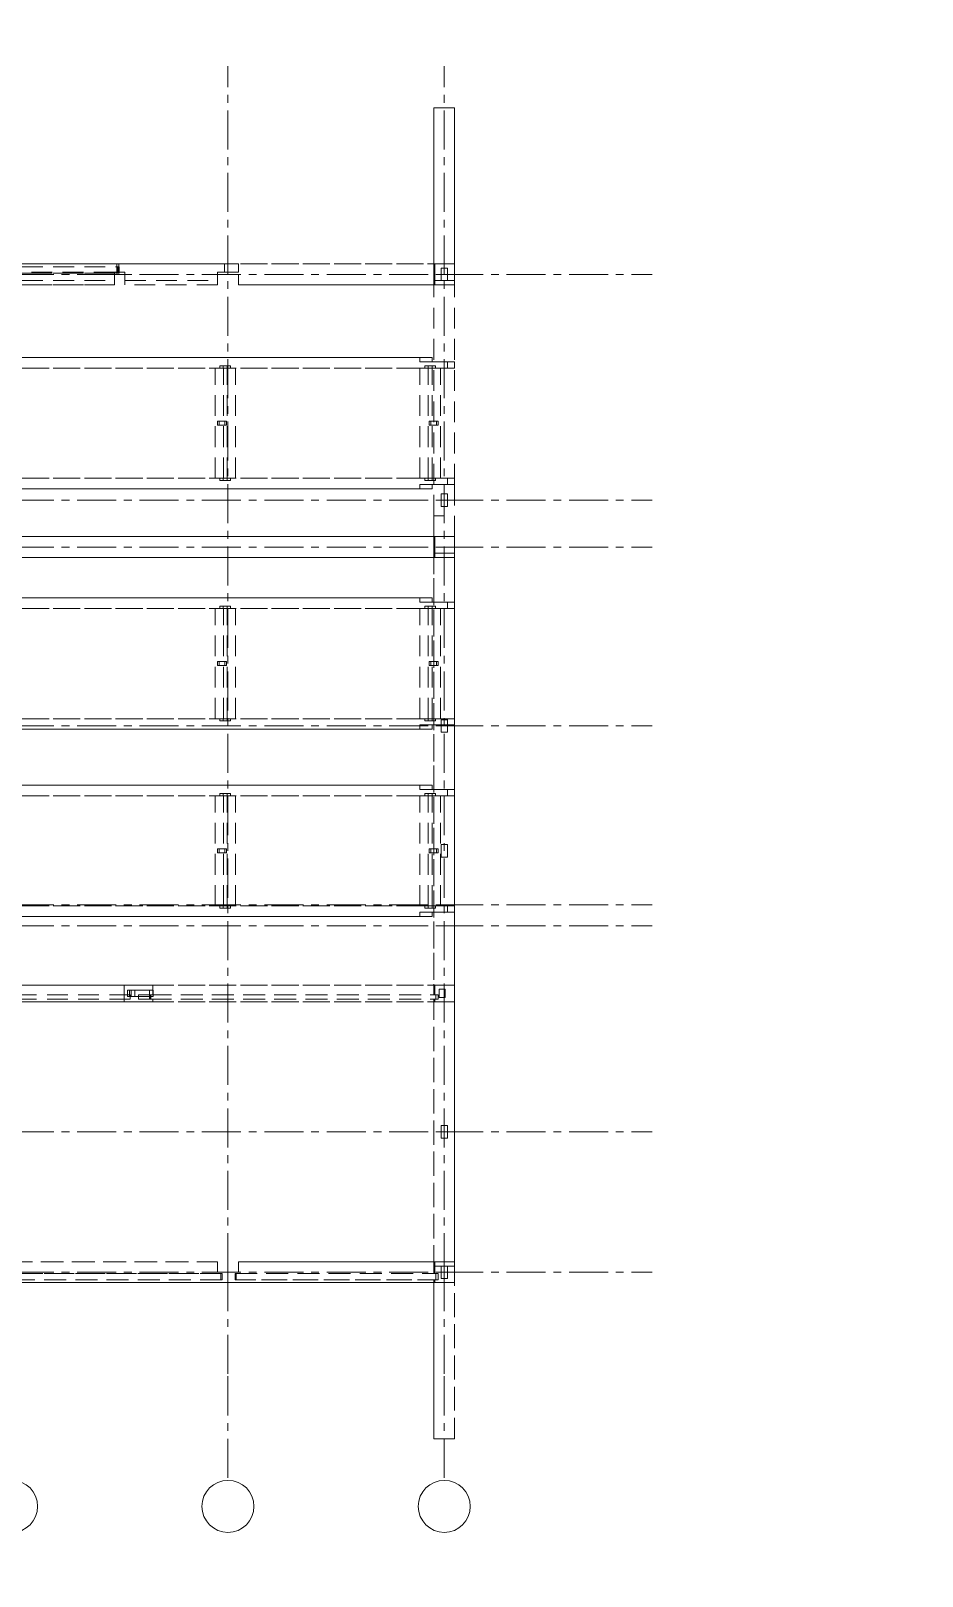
# Model space of a CAD drawing. Header units: millimetres. Extents: x 0 to 10920, y 0 to 297.
# Drawn here: x 5647 to 5818.4, y 0 to 297 of the extents above; entities that cross this region are included whole.
import ezdxf

# ---------------------------------------------------------------- set-up
doc = ezdxf.new("R2010")
doc.units = ezdxf.units.MM
for name, pattern in [('K5LT_AXLED', [12, 7.5, -1.5, 1.5, -1.5]), ('K5LT_DASHED', [6, 4, -2]), ('K5LT_THIN', [0])]:
    doc.linetypes.add(name, pattern=pattern)
doc.layers.add('Системный слой', color=7, linetype='Continuous')
doc.styles.add('KTEXTSTYLE', font='GOST_AU.SHX', dxfattribs={"width": 0.96, "height": 5})

# ---------------------------------------------------------------- blocks, each defined once
blk = doc.blocks.new('U316')
at = {"layer": 'Системный слой', "color": 30, "linetype": 'K5LT_AXLED', "lineweight": 18}
for p, q in [((5515.91, 58.4), (5495.91, 58.4)), ((5535.91, 58.4), (5515.91, 58.4)), ((5535.91, 58.4), (5726.51, 58.4)), ((5726.51, 58.4), (5766.51, 58.4))]:
    blk.add_line(p, q, dxfattribs=at)
at = {"layer": 'Системный слой', "color": 7, "linetype": 'K5LT_THIN', "lineweight": 18}
blk.add_arc((5490.91, 58.4), 5, 0, 360, dxfattribs=at)
blk = doc.blocks.new('U317')
at = {"layer": 'Системный слой', "color": 30, "linetype": 'K5LT_AXLED', "lineweight": 18}
for p, q in [((5515.91, 85.4), (5495.91, 85.4)), ((5535.91, 85.4), (5515.91, 85.4)), ((5535.91, 85.4), (5726.51, 85.4)), ((5726.51, 85.4), (5766.51, 85.4))]:
    blk.add_line(p, q, dxfattribs=at)
at = {"layer": 'Системный слой', "color": 7, "linetype": 'K5LT_THIN', "lineweight": 18}
blk.add_arc((5490.91, 85.4), 5, 0, 360, dxfattribs=at)
blk = doc.blocks.new('U318')
at = {"layer": 'Системный слой', "color": 30, "linetype": 'K5LT_AXLED', "lineweight": 18}
for p, q in [((5515.91, 125), (5495.91, 125)), ((5535.91, 125), (5515.91, 125)), ((5535.91, 125), (5726.51, 125)), ((5726.51, 125), (5766.51, 125))]:
    blk.add_line(p, q, dxfattribs=at)
at = {"layer": 'Системный слой', "color": 7, "linetype": 'K5LT_THIN', "lineweight": 18}
blk.add_arc((5490.91, 125), 5, 0, 360, dxfattribs=at)
blk = doc.blocks.new('U319')
at = {"layer": 'Системный слой', "color": 30, "linetype": 'K5LT_AXLED', "lineweight": 18}
for p, q in [((5515.91, 129), (5495.73, 134.65)), ((5535.91, 129), (5515.91, 129)), ((5535.91, 129), (5726.51, 129)), ((5726.51, 129), (5766.51, 129))]:
    blk.add_line(p, q, dxfattribs=at)
at = {"layer": 'Системный слой', "color": 7, "linetype": 'K5LT_THIN', "lineweight": 18}
blk.add_arc((5490.91, 136), 5, 0, 360, dxfattribs=at)
blk = doc.blocks.new('U320')
at = {"layer": 'Системный слой', "color": 30, "linetype": 'K5LT_AXLED', "lineweight": 18}
for p, q in [((5515.91, 163.4), (5495.91, 163.4)), ((5535.91, 163.4), (5515.91, 163.4)), ((5535.91, 163.4), (5726.51, 163.4)), ((5726.51, 163.4), (5766.51, 163.4))]:
    blk.add_line(p, q, dxfattribs=at)
at = {"layer": 'Системный слой', "color": 7, "linetype": 'K5LT_THIN', "lineweight": 18}
blk.add_arc((5490.91, 163.4), 5, 0, 360, dxfattribs=at)
blk = doc.blocks.new('U321')
at = {"layer": 'Системный слой', "color": 30, "linetype": 'K5LT_AXLED', "lineweight": 18}
for p, q in [((5515.91, 197.8), (5495.91, 197.8)), ((5535.91, 197.8), (5515.91, 197.8)), ((5535.91, 197.8), (5726.51, 197.8)), ((5726.51, 197.8), (5766.51, 197.8))]:
    blk.add_line(p, q, dxfattribs=at)
at = {"layer": 'Системный слой', "color": 7, "linetype": 'K5LT_THIN', "lineweight": 18}
blk.add_arc((5490.91, 197.8), 5, 0, 360, dxfattribs=at)
blk = doc.blocks.new('U322')
at = {"layer": 'Системный слой', "color": 30, "linetype": 'K5LT_AXLED', "lineweight": 18}
for p, q in [((5515.91, 206.8), (5495.9, 208.4)), ((5535.91, 206.8), (5515.91, 206.8)), ((5535.91, 206.8), (5726.51, 206.8)), ((5726.51, 206.8), (5766.51, 206.8))]:
    blk.add_line(p, q, dxfattribs=at)
at = {"layer": 'Системный слой', "color": 7, "linetype": 'K5LT_THIN', "lineweight": 18}
blk.add_arc((5490.91, 208.8), 5, 0, 360, dxfattribs=at)
blk = doc.blocks.new('U323')
at = {"layer": 'Системный слой', "color": 30, "linetype": 'K5LT_AXLED', "lineweight": 18}
for p, q in [((5515.91, 250.2), (5495.91, 250.2)), ((5535.91, 250.2), (5515.91, 250.2)), ((5535.91, 250.2), (5726.51, 250.2)), ((5726.51, 250.2), (5766.51, 250.2))]:
    blk.add_line(p, q, dxfattribs=at)
at = {"layer": 'Системный слой', "color": 7, "linetype": 'K5LT_THIN', "lineweight": 18}
blk.add_arc((5490.91, 250.2), 5, 0, 360, dxfattribs=at)
blk = doc.blocks.new('U327')
at = {"layer": 'Системный слой', "color": 30, "linetype": 'K5LT_AXLED', "lineweight": 18}
for p, q in [((5643.31, 250.2), (5643.31, 290.2)), ((5643.31, 58.4), (5643.31, 250.2)), ((5643.31, 58.4), (5643.31, 38.4)), ((5643.31, 38.4), (5643.31, 18.4))]:
    blk.add_line(p, q, dxfattribs=at)
at = {"layer": 'Системный слой', "color": 7, "linetype": 'K5LT_THIN', "lineweight": 18}
blk.add_arc((5643.31, 13.4), 5, 0, 360, dxfattribs=at)
blk = doc.blocks.new('U328')
at = {"layer": 'Системный слой', "color": 30, "linetype": 'K5LT_AXLED', "lineweight": 18}
for p, q in [((5684.91, 250.2), (5684.91, 290.2)), ((5684.91, 58.4), (5684.91, 250.2)), ((5684.91, 58.4), (5684.91, 38.4)), ((5684.91, 38.4), (5684.91, 18.4))]:
    blk.add_line(p, q, dxfattribs=at)
at = {"layer": 'Системный слой', "color": 7, "linetype": 'K5LT_THIN', "lineweight": 18}
blk.add_arc((5684.91, 13.4), 5, 0, 360, dxfattribs=at)
blk = doc.blocks.new('U329')
at = {"layer": 'Системный слой', "color": 30, "linetype": 'K5LT_AXLED', "lineweight": 18}
for p, q in [((5726.51, 250.2), (5726.51, 290.2)), ((5726.51, 58.4), (5726.51, 250.2)), ((5726.51, 58.4), (5726.51, 38.4)), ((5726.51, 38.4), (5726.51, 18.4))]:
    blk.add_line(p, q, dxfattribs=at)
at = {"layer": 'Системный слой', "color": 7, "linetype": 'K5LT_THIN', "lineweight": 18}
blk.add_arc((5726.51, 13.4), 5, 0, 360, dxfattribs=at)
blk = doc.blocks.new('U315')
at = {"layer": 'Системный слой'}
for name in ['U327', 'U328', 'U329', 'U323', 'U322', 'U321', 'U320', 'U319', 'U318', 'U317', 'U316']:
    blk.add_blockref(name, (0, 0), dxfattribs=at)
blk = doc.blocks.new('U331')
at = {"layer": 'Системный слой', "color": 7, "linetype": 'K5LT_DASHED', "lineweight": 18}
for p, q in [((5728.51, 282.2), (5724.51, 282.2)), ((5724.51, 282.2), (5724.51, 252.2)), ((5724.51, 203.8), (5724.51, 282.2)), ((5728.51, 282.2), (5728.51, 252.2)), ((5728.51, 209.8), (5728.51, 282.2)), ((5644.51, 252.2), (5663.91, 252.2)), ((5663.51, 252.2), (5644.91, 252.2)), ((5663.11, 250.6), (5645.31, 250.6)), ((5663.11, 250.44), (5645.31, 250.44)), ((5663.51, 250.6), (5663.11, 250.6)), ((5663.11, 249), (5663.11, 250.6)), ((5663.91, 250.6), (5663.11, 250.6)), ((5663.11, 250.6), (5663.11, 250.44)), ((5663.11, 249), (5663.11, 250.44)), ((5663.51, 252.2), (5663.51, 250.6)), ((5663.51, 252.2), (5686.91, 252.2)), ((5665.11, 250.6), (5663.51, 250.6)), ((5684.23, 252.2), (5663.91, 252.2)), ((5663.91, 252.2), (5663.91, 250.6)), ((5663.91, 250.6), (5665.11, 250.6)), ((5665.11, 250.6), (5665.11, 249)), ((5682.91, 249), (5682.91, 250.6)), ((5682.91, 250.6), (5684.23, 250.6)), ((5682.91, 250.6), (5686.91, 250.6)), ((5684.23, 252.2), (5686.91, 252.2)), ((5684.23, 252.2), (5684.23, 250.6)), ((5684.23, 250.6), (5686.91, 250.6)), ((5686.91, 250.6), (5686.91, 252.2)), ((5724.51, 252.2), (5728.51, 252.2)), ((5724.51, 249), (5724.51, 252.2)), ((5725.91, 249), (5725.91, 251.4)), ((5725.91, 251.4), (5727.11, 251.4)), ((5727.11, 249), (5727.11, 251.4)), ((5728.51, 249), (5728.51, 252.2)), ((5645.31, 249), (5663.11, 249)), ((5665.11, 249), (5682.91, 249)), ((5724.51, 203.8), (5724.51, 249)), ((5728.51, 249), (5724.51, 249)), ((5727.11, 249), (5725.91, 249)), ((5728.51, 209.8), (5728.51, 249)), ((5725.91, 208), (5726.51, 208)), ((5725.91, 208), (5725.91, 205.6)), ((5726.51, 203.8), (5726.51, 209.8)), ((5726.51, 209.8), (5728.51, 209.8)), ((5726.51, 209.8), (5726.51, 208)), ((5728.51, 209.8), (5726.51, 209.8)), ((5726.51, 209.8), (5726.51, 203.8)), ((5726.51, 208), (5726.51, 209.8)), ((5726.51, 208), (5726.51, 205.6)), ((5727.11, 208), (5726.51, 208)), ((5726.51, 205.6), (5726.51, 208)), ((5727.11, 205.6), (5727.11, 208)), ((5728.51, 199.8), (5728.51, 209.8)), ((5728.51, 209.8), (5728.51, 26.4)), ((5726.51, 205.6), (5725.91, 205.6)), ((5726.51, 205.6), (5726.51, 203.8)), ((5727.11, 205.6), (5726.51, 205.6)), ((5726.51, 203.8), (5726.51, 205.6)), ((5724.51, 203.8), (5726.51, 203.8)), ((5724.51, 199.8), (5724.51, 203.8)), ((5724.51, 203.8), (5726.51, 203.8)), ((5724.51, 203.8), (5724.51, 111.72)), ((5724.51, 196.6), (5724.51, 199.8)), ((5724.51, 199.8), (5728.51, 199.8)), ((5728.51, 196.6), (5728.51, 199.8)), ((5724.51, 196.6), (5728.51, 196.6)), ((5724.51, 196.6), (5724.51, 113.6)), ((5728.51, 113.6), (5728.51, 196.6)), ((5725.91, 164.6), (5727.11, 164.6)), ((5725.91, 164.6), (5725.91, 162.2)), ((5727.11, 162.2), (5727.11, 164.6)), ((5725.91, 162.2), (5727.11, 162.2)), ((5725.91, 140.6), (5727.11, 140.6)), ((5725.91, 140.6), (5725.91, 138.2)), ((5727.11, 138.2), (5727.11, 140.6)), ((5725.91, 138.2), (5727.11, 138.2)), ((5664.96, 113.6), (5644.91, 113.6)), ((5670.46, 113.6), (5644.91, 113.6)), ((5664.96, 110.4), (5664.96, 113.6)), ((5664.96, 113.6), (5670.46, 113.6)), ((5670.46, 113.6), (5670.46, 111.72)), ((5724.51, 111.72), (5724.51, 113.6)), ((5724.51, 113.6), (5728.51, 113.6)), ((5728.51, 110.4), (5728.51, 113.6)), ((5670.46, 110.4), (5616.16, 110.4)), ((5621.67, 110.4), (5664.96, 110.4)), ((5666.11, 111.72), (5644.11, 111.72)), ((5644.11, 110.92), (5666.11, 110.92)), ((5664.96, 110.4), (5670.46, 110.4)), ((5669.82, 112.6), (5665.61, 112.6)), ((5665.61, 112.6), (5665.95, 112.6)), ((5665.61, 112.6), (5665.61, 111.4)), ((5665.95, 111.4), (5665.61, 111.4)), ((5665.61, 111.4), (5669.82, 111.4)), ((5665.95, 112.6), (5667, 112.6)), ((5665.95, 112.6), (5665.95, 111.4)), ((5667, 111.4), (5665.95, 111.4)), ((5666.11, 110.92), (5666.11, 111.72)), ((5670.52, 112.6), (5667, 112.6)), ((5667, 112.6), (5667, 111.4)), ((5670.52, 111.4), (5667, 111.4)), ((5667.71, 110.92), (5667.71, 111.72)), ((5669.91, 111.72), (5667.71, 111.72)), ((5670.46, 111.72), (5667.71, 111.72)), ((5667.71, 110.92), (5670.46, 110.92)), ((5667.71, 110.92), (5669.91, 110.92)), ((5670.52, 112.6), (5669.82, 112.6)), ((5669.82, 112.6), (5669.82, 111.4)), ((5670.52, 111.4), (5669.82, 111.4)), ((5669.91, 110.92), (5669.91, 111.72)), ((5669.91, 111.72), (5670.46, 111.72)), ((5670.46, 110.92), (5669.91, 110.92)), ((5670.46, 110.92), (5670.46, 110.4)), ((5670.52, 112.6), (5670.52, 111.4)), ((5724.51, 111.72), (5724.91, 111.72)), ((5724.51, 110.4), (5724.51, 110.92)), ((5724.51, 110.92), (5724.91, 110.92)), ((5724.51, 110.92), (5724.51, 58.16)), ((5724.51, 110.4), (5728.51, 110.4)), ((5724.51, 59.6), (5724.51, 110.4)), ((5724.91, 111.72), (5724.91, 110.92)), ((5726.71, 112.8), (5725.51, 112.8)), ((5725.51, 112.8), (5725.51, 111.2)), ((5726.71, 111.2), (5725.51, 111.2)), ((5726.71, 111.2), (5726.71, 112.8)), ((5728.51, 59.6), (5728.51, 110.4)), ((5725.91, 86.6), (5727.11, 86.6)), ((5725.91, 86.6), (5725.91, 84.2)), ((5727.11, 84.2), (5727.11, 86.6)), ((5725.91, 84.2), (5727.11, 84.2)), ((5724.51, 58.16), (5724.51, 59.6)), ((5724.51, 59.6), (5728.51, 59.6)), ((5727.11, 59.6), (5725.91, 59.6)), ((5725.91, 59.6), (5725.91, 57.2)), ((5727.11, 59.6), (5727.11, 57.2)), ((5728.51, 59.6), (5728.51, 56.4)), ((5724.51, 58.16), (5724.91, 58.16)), ((5724.51, 56.4), (5724.51, 56.92)), ((5724.51, 56.92), (5724.91, 56.92)), ((5724.51, 56.92), (5724.51, 26.4)), ((5724.91, 58.16), (5724.91, 56.92)), ((5725.91, 57.2), (5727.11, 57.2)), ((5724.51, 56.4), (5728.51, 56.4)), ((5724.51, 26.4), (5724.51, 56.4)), ((5728.51, 26.4), (5728.51, 56.4)), ((5724.51, 26.4), (5728.51, 26.4))]:
    blk.add_line(p, q, dxfattribs=at)
blk = doc.blocks.new('U344')
at = {"layer": 'Системный слой', "color": 7, "linetype": 'K5LT_DASHED', "lineweight": 18}
for p, q in [((5728.51, 252.2), (5643.31, 252.2)), ((5645.31, 252.2), (5724.69, 252.2)), ((5645.31, 251.68), (5664, 251.68)), ((5645.31, 251.68), (5663.76, 251.68)), ((5645.31, 250.44), (5663.76, 250.44)), ((5645.31, 250.44), (5664, 250.44)), ((5663.11, 248.2), (5663.11, 250.2)), ((5665.11, 250.2), (5663.11, 250.2)), ((5663.76, 250.44), (5663.76, 251.68)), ((5663.76, 251.68), (5664, 251.68)), ((5663.76, 250.44), (5664, 250.44)), ((5664, 250.44), (5664, 251.68)), ((5665.11, 248.2), (5665.11, 250.2)), ((5682.91, 248.2), (5682.91, 250.2)), ((5686.91, 250.2), (5682.91, 250.2)), ((5686.91, 248.2), (5686.91, 250.2)), ((5724.69, 248.2), (5724.69, 252.2)), ((5728.51, 252.2), (5724.69, 252.2)), ((5728.51, 248.2), (5728.51, 252.2)), ((5663.11, 248.2), (5643.31, 248.2)), ((5645.31, 248.2), (5663.11, 248.2)), ((5682.91, 248.2), (5665.11, 248.2)), ((5724.69, 248.2), (5686.91, 248.2)), ((5728.51, 248.2), (5686.91, 248.2)), ((5724.69, 248.2), (5728.51, 248.2)), ((5724.17, 234.2), (5643.31, 234.2)), ((5728.51, 232.2), (5643.31, 232.2)), ((5645.31, 234.2), (5721.82, 234.2)), ((5645.31, 232.2), (5727.14, 232.2)), ((5682.42, 211), (5682.42, 232.2)), ((5684.77, 232.2), (5682.42, 232.2)), ((5682.42, 232.2), (5684.03, 232.2)), ((5684.02, 232.6), (5683.37, 232.6)), ((5683.37, 232.6), (5683.37, 232.2)), ((5683.37, 232.6), (5684.78, 232.6)), ((5684.78, 232.6), (5683.37, 232.6)), ((5683.37, 232.6), (5683.37, 232.2)), ((5683.37, 232.6), (5684.02, 232.6)), ((5684.02, 232.2), (5683.37, 232.2)), ((5683.37, 232.2), (5684.78, 232.2)), ((5683.37, 232.2), (5684.78, 232.2)), ((5683.37, 232.2), (5684.02, 232.2)), ((5684.02, 232.2), (5684.02, 232.6)), ((5684.02, 232.6), (5685.43, 232.6)), ((5684.02, 232.2), (5684.02, 232.6)), ((5684.02, 232.6), (5685.43, 232.6)), ((5684.02, 232.2), (5685.43, 232.2)), ((5684.02, 232.2), (5685.43, 232.2)), ((5684.03, 211), (5684.03, 232.2)), ((5684.03, 232.2), (5686.39, 232.2)), ((5684.77, 211), (5684.77, 232.2)), ((5684.77, 232.2), (5686.39, 232.2)), ((5684.78, 232.2), (5684.78, 232.6)), ((5684.78, 232.6), (5685.43, 232.6)), ((5684.78, 232.6), (5685.43, 232.6)), ((5684.78, 232.6), (5684.78, 232.2)), ((5684.78, 232.2), (5685.43, 232.2)), ((5684.78, 232.2), (5685.43, 232.2)), ((5685.43, 232.6), (5685.43, 232.2)), ((5685.43, 232.6), (5685.43, 232.2)), ((5686.39, 211), (5686.39, 232.2)), ((5721.82, 234.2), (5721.82, 233.4)), ((5721.82, 234.2), (5724.17, 234.2)), ((5721.82, 233.4), (5727.14, 233.4)), ((5721.82, 233.4), (5724.17, 233.4)), ((5721.82, 211), (5721.82, 232.2)), ((5724.17, 232.2), (5721.82, 232.2)), ((5721.82, 232.2), (5723.44, 232.2)), ((5723.43, 232.6), (5722.78, 232.6)), ((5722.78, 232.6), (5722.78, 232.2)), ((5722.78, 232.6), (5724.19, 232.6)), ((5724.19, 232.6), (5722.78, 232.6)), ((5722.78, 232.6), (5722.78, 232.2)), ((5722.78, 232.6), (5723.43, 232.6)), ((5723.43, 232.2), (5722.78, 232.2)), ((5722.78, 232.2), (5724.19, 232.2)), ((5722.78, 232.2), (5724.19, 232.2)), ((5722.78, 232.2), (5723.43, 232.2)), ((5723.43, 232.2), (5723.43, 232.6)), ((5723.43, 232.6), (5724.84, 232.6)), ((5723.43, 232.2), (5723.43, 232.6)), ((5723.43, 232.6), (5724.84, 232.6)), ((5723.43, 232.2), (5724.84, 232.2)), ((5723.43, 232.2), (5724.84, 232.2)), ((5723.44, 211), (5723.44, 232.2)), ((5723.44, 232.2), (5725.79, 232.2)), ((5724.17, 233.4), (5724.17, 234.2)), ((5724.17, 233.4), (5728.51, 233.4)), ((5724.17, 211), (5724.17, 232.2)), ((5724.17, 232.2), (5725.79, 232.2)), ((5724.19, 232.2), (5724.19, 232.6)), ((5724.19, 232.6), (5724.84, 232.6)), ((5724.19, 232.6), (5724.84, 232.6)), ((5724.19, 232.6), (5724.19, 232.2)), ((5724.19, 232.2), (5724.84, 232.2)), ((5724.19, 232.2), (5724.84, 232.2)), ((5724.84, 232.6), (5724.84, 232.2)), ((5724.84, 232.6), (5724.84, 232.2)), ((5725.79, 211), (5725.79, 232.2)), ((5727.14, 233.4), (5727.14, 232.2)), ((5727.14, 233.4), (5728.51, 233.4)), ((5727.14, 232.2), (5728.51, 232.2)), ((5728.51, 233.4), (5728.51, 232.2)), ((5684.3, 222), (5682.89, 222)), ((5682.89, 221.2), (5682.89, 222)), ((5682.89, 222), (5683.21, 222)), ((5684.3, 221.2), (5682.89, 221.2)), ((5682.89, 221.2), (5683.21, 221.2)), ((5684.62, 222), (5683.21, 222)), ((5683.21, 221.2), (5683.21, 222)), ((5684.62, 221.2), (5683.21, 221.2)), ((5684.3, 222), (5684.62, 222)), ((5684.3, 222), (5684.3, 221.2)), ((5684.3, 221.2), (5684.62, 221.2)), ((5684.62, 222), (5684.62, 221.2)), ((5725, 222), (5723.59, 222)), ((5723.91, 222), (5723.59, 222)), ((5723.59, 222), (5723.59, 221.2)), ((5725, 221.2), (5723.59, 221.2)), ((5723.91, 221.2), (5723.59, 221.2)), ((5725.32, 222), (5723.91, 222)), ((5723.91, 222), (5723.91, 221.2)), ((5725.32, 221.2), (5723.91, 221.2)), ((5725, 221.2), (5725, 222)), ((5725.32, 222), (5725, 222)), ((5725.32, 221.2), (5725, 221.2)), ((5725.32, 221.2), (5725.32, 222)), ((5728.51, 211), (5643.31, 211)), ((5645.31, 211), (5727.14, 211)), ((5684.77, 211), (5682.42, 211)), ((5682.42, 211), (5684.03, 211)), ((5684.78, 211), (5683.37, 211)), ((5683.37, 211), (5683.37, 210.6)), ((5683.37, 211), (5684.02, 211)), ((5683.37, 210.6), (5683.37, 211)), ((5684.78, 211), (5683.37, 211)), ((5683.37, 211), (5684.02, 211)), ((5685.43, 211), (5684.02, 211)), ((5684.02, 210.6), (5684.02, 211)), ((5685.43, 211), (5684.02, 211)), ((5684.02, 210.6), (5684.02, 211)), ((5684.03, 211), (5686.39, 211)), ((5684.77, 211), (5686.39, 211)), ((5685.43, 211), (5684.78, 211)), ((5684.78, 210.6), (5684.78, 211)), ((5684.78, 210.6), (5684.78, 211)), ((5684.78, 211), (5685.43, 211)), ((5685.43, 211), (5685.43, 210.6)), ((5685.43, 211), (5685.43, 210.6)), ((5724.17, 211), (5721.82, 211)), ((5721.82, 211), (5723.44, 211)), ((5724.19, 211), (5722.78, 211)), ((5722.78, 211), (5722.78, 210.6)), ((5722.78, 211), (5723.43, 211)), ((5722.78, 210.6), (5722.78, 211)), ((5724.19, 211), (5722.78, 211)), ((5722.78, 211), (5723.43, 211)), ((5724.84, 211), (5723.43, 211)), ((5723.43, 210.6), (5723.43, 211)), ((5724.84, 211), (5723.43, 211)), ((5723.43, 210.6), (5723.43, 211)), ((5723.44, 211), (5725.79, 211)), ((5724.17, 211), (5725.79, 211)), ((5724.84, 211), (5724.19, 211)), ((5724.19, 210.6), (5724.19, 211)), ((5724.19, 210.6), (5724.19, 211)), ((5724.19, 211), (5724.84, 211)), ((5724.84, 211), (5724.84, 210.6)), ((5724.84, 211), (5724.84, 210.6)), ((5727.14, 211), (5727.14, 209.8)), ((5727.14, 211), (5728.51, 211)), ((5728.51, 209.8), (5728.51, 211)), ((5724.17, 209), (5643.31, 209)), ((5645.31, 209), (5721.82, 209)), ((5684.78, 210.6), (5683.37, 210.6)), ((5683.37, 210.6), (5684.02, 210.6)), ((5683.37, 210.6), (5684.78, 210.6)), ((5683.37, 210.6), (5684.02, 210.6)), ((5685.43, 210.6), (5684.02, 210.6)), ((5685.43, 210.6), (5684.02, 210.6)), ((5685.43, 210.6), (5684.78, 210.6)), ((5684.78, 210.6), (5685.43, 210.6)), ((5727.14, 209.8), (5721.82, 209.8)), ((5721.82, 209.8), (5721.82, 209)), ((5721.82, 209.8), (5724.17, 209.8)), ((5721.82, 209), (5724.17, 209)), ((5724.19, 210.6), (5722.78, 210.6)), ((5722.78, 210.6), (5723.43, 210.6)), ((5722.78, 210.6), (5724.19, 210.6)), ((5722.78, 210.6), (5723.43, 210.6)), ((5724.84, 210.6), (5723.43, 210.6)), ((5724.84, 210.6), (5723.43, 210.6)), ((5724.17, 209.8), (5724.17, 209)), ((5724.17, 209.8), (5728.51, 209.8)), ((5724.84, 210.6), (5724.19, 210.6)), ((5724.19, 210.6), (5724.84, 210.6)), ((5727.14, 209.8), (5728.51, 209.8)), ((5643.31, 199.8), (5728.51, 199.8)), ((5645.31, 199.8), (5724.69, 199.8)), ((5724.69, 195.8), (5724.69, 199.8)), ((5724.69, 199.8), (5728.51, 199.8)), ((5728.51, 195.8), (5728.51, 199.8)), ((5643.31, 195.8), (5728.51, 195.8)), ((5645.31, 195.8), (5724.69, 195.8)), ((5724.69, 195.8), (5728.51, 195.8)), ((5724.17, 188), (5643.31, 188)), ((5645.31, 188), (5721.82, 188)), ((5721.82, 188), (5721.82, 187.2)), ((5721.82, 188), (5724.17, 188)), ((5721.82, 187.2), (5727.14, 187.2)), ((5721.82, 187.2), (5724.17, 187.2)), ((5724.17, 187.2), (5724.17, 188)), ((5724.17, 187.2), (5728.51, 187.2)), ((5727.14, 187.2), (5727.14, 186)), ((5727.14, 187.2), (5728.51, 187.2)), ((5728.51, 187.2), (5728.51, 186)), ((5728.51, 186), (5643.31, 186)), ((5645.31, 186), (5727.14, 186)), ((5682.42, 164.8), (5682.42, 186)), ((5684.77, 186), (5682.42, 186)), ((5682.42, 186), (5684.03, 186)), ((5684.02, 186.4), (5683.37, 186.4)), ((5683.37, 186.4), (5683.37, 186)), ((5683.37, 186.4), (5684.78, 186.4)), ((5684.78, 186.4), (5683.37, 186.4)), ((5683.37, 186.4), (5683.37, 186)), ((5683.37, 186.4), (5684.02, 186.4)), ((5684.02, 186), (5683.37, 186)), ((5683.37, 186), (5684.78, 186)), ((5683.37, 186), (5684.78, 186)), ((5683.37, 186), (5684.02, 186)), ((5684.02, 186), (5684.02, 186.4)), ((5684.02, 186.4), (5685.43, 186.4)), ((5684.02, 186), (5684.02, 186.4)), ((5684.02, 186.4), (5685.43, 186.4)), ((5684.02, 186), (5685.43, 186)), ((5684.02, 186), (5685.43, 186)), ((5684.03, 164.8), (5684.03, 186)), ((5684.03, 186), (5686.39, 186)), ((5684.77, 164.8), (5684.77, 186)), ((5684.77, 186), (5686.39, 186)), ((5684.78, 186), (5684.78, 186.4)), ((5684.78, 186.4), (5685.43, 186.4)), ((5684.78, 186.4), (5685.43, 186.4)), ((5684.78, 186.4), (5684.78, 186)), ((5684.78, 186), (5685.43, 186)), ((5684.78, 186), (5685.43, 186)), ((5685.43, 186.4), (5685.43, 186)), ((5685.43, 186.4), (5685.43, 186)), ((5686.39, 164.8), (5686.39, 186)), ((5721.82, 164.8), (5721.82, 186)), ((5724.17, 186), (5721.82, 186)), ((5721.82, 186), (5723.44, 186)), ((5723.43, 186.4), (5722.78, 186.4)), ((5722.78, 186.4), (5722.78, 186)), ((5722.78, 186.4), (5724.19, 186.4)), ((5724.19, 186.4), (5722.78, 186.4)), ((5722.78, 186.4), (5722.78, 186)), ((5722.78, 186.4), (5723.43, 186.4)), ((5723.43, 186), (5722.78, 186)), ((5722.78, 186), (5724.19, 186)), ((5722.78, 186), (5724.19, 186)), ((5722.78, 186), (5723.43, 186)), ((5723.43, 186), (5723.43, 186.4)), ((5723.43, 186.4), (5724.84, 186.4)), ((5723.43, 186), (5723.43, 186.4)), ((5723.43, 186.4), (5724.84, 186.4)), ((5723.43, 186), (5724.84, 186)), ((5723.43, 186), (5724.84, 186)), ((5723.44, 164.8), (5723.44, 186)), ((5723.44, 186), (5725.79, 186)), ((5724.17, 164.8), (5724.17, 186)), ((5724.17, 186), (5725.79, 186)), ((5724.19, 186), (5724.19, 186.4)), ((5724.19, 186.4), (5724.84, 186.4)), ((5724.19, 186.4), (5724.84, 186.4)), ((5724.19, 186.4), (5724.19, 186)), ((5724.19, 186), (5724.84, 186)), ((5724.19, 186), (5724.84, 186)), ((5724.84, 186.4), (5724.84, 186)), ((5724.84, 186.4), (5724.84, 186)), ((5725.79, 164.8), (5725.79, 186)), ((5727.14, 186), (5728.51, 186)), ((5684.3, 175.8), (5682.89, 175.8)), ((5682.89, 175), (5682.89, 175.8)), ((5682.89, 175.8), (5683.21, 175.8)), ((5684.62, 175.8), (5683.21, 175.8)), ((5683.21, 175), (5683.21, 175.8)), ((5684.3, 175.8), (5684.62, 175.8)), ((5684.3, 175.8), (5684.3, 175)), ((5684.62, 175.8), (5684.62, 175)), ((5725, 175.8), (5723.59, 175.8)), ((5723.91, 175.8), (5723.59, 175.8)), ((5723.59, 175.8), (5723.59, 175)), ((5725.32, 175.8), (5723.91, 175.8)), ((5723.91, 175.8), (5723.91, 175)), ((5725, 175), (5725, 175.8)), ((5725.32, 175.8), (5725, 175.8)), ((5725.32, 175), (5725.32, 175.8)), ((5684.3, 175), (5682.89, 175)), ((5682.89, 175), (5683.21, 175)), ((5684.62, 175), (5683.21, 175)), ((5684.3, 175), (5684.62, 175)), ((5725, 175), (5723.59, 175)), ((5723.91, 175), (5723.59, 175)), ((5725.32, 175), (5723.91, 175)), ((5725.32, 175), (5725, 175)), ((5728.51, 164.8), (5643.31, 164.8)), ((5645.31, 164.8), (5727.14, 164.8)), ((5684.77, 164.8), (5682.42, 164.8)), ((5682.42, 164.8), (5684.03, 164.8)), ((5684.78, 164.8), (5683.37, 164.8)), ((5683.37, 164.8), (5683.37, 164.4)), ((5683.37, 164.8), (5684.02, 164.8)), ((5683.37, 164.4), (5683.37, 164.8)), ((5684.78, 164.8), (5683.37, 164.8)), ((5683.37, 164.8), (5684.02, 164.8)), ((5684.78, 164.4), (5683.37, 164.4)), ((5683.37, 164.4), (5684.02, 164.4)), ((5683.37, 164.4), (5684.78, 164.4)), ((5683.37, 164.4), (5684.02, 164.4)), ((5685.43, 164.8), (5684.02, 164.8)), ((5684.02, 164.4), (5684.02, 164.8)), ((5685.43, 164.8), (5684.02, 164.8)), ((5684.02, 164.4), (5684.02, 164.8)), ((5685.43, 164.4), (5684.02, 164.4)), ((5685.43, 164.4), (5684.02, 164.4)), ((5684.03, 164.8), (5686.39, 164.8)), ((5684.77, 164.8), (5686.39, 164.8)), ((5685.43, 164.8), (5684.78, 164.8)), ((5684.78, 164.4), (5684.78, 164.8)), ((5684.78, 164.4), (5684.78, 164.8)), ((5684.78, 164.8), (5685.43, 164.8)), ((5685.43, 164.4), (5684.78, 164.4)), ((5684.78, 164.4), (5685.43, 164.4)), ((5685.43, 164.8), (5685.43, 164.4)), ((5685.43, 164.8), (5685.43, 164.4)), ((5724.17, 164.8), (5721.82, 164.8)), ((5721.82, 164.8), (5723.44, 164.8)), ((5727.14, 163.6), (5721.82, 163.6)), ((5721.82, 163.6), (5721.82, 162.8)), ((5721.82, 163.6), (5724.17, 163.6)), ((5724.19, 164.8), (5722.78, 164.8)), ((5722.78, 164.8), (5722.78, 164.4)), ((5722.78, 164.8), (5723.43, 164.8)), ((5722.78, 164.4), (5722.78, 164.8)), ((5724.19, 164.8), (5722.78, 164.8)), ((5722.78, 164.8), (5723.43, 164.8)), ((5724.19, 164.4), (5722.78, 164.4)), ((5722.78, 164.4), (5723.43, 164.4)), ((5722.78, 164.4), (5724.19, 164.4)), ((5722.78, 164.4), (5723.43, 164.4)), ((5724.84, 164.8), (5723.43, 164.8)), ((5723.43, 164.4), (5723.43, 164.8)), ((5724.84, 164.8), (5723.43, 164.8)), ((5723.43, 164.4), (5723.43, 164.8)), ((5724.84, 164.4), (5723.43, 164.4)), ((5724.84, 164.4), (5723.43, 164.4)), ((5723.44, 164.8), (5725.79, 164.8)), ((5724.17, 164.8), (5725.79, 164.8)), ((5724.17, 163.6), (5724.17, 162.8)), ((5724.17, 163.6), (5728.51, 163.6)), ((5724.84, 164.8), (5724.19, 164.8)), ((5724.19, 164.4), (5724.19, 164.8)), ((5724.19, 164.4), (5724.19, 164.8)), ((5724.19, 164.8), (5724.84, 164.8)), ((5724.84, 164.4), (5724.19, 164.4)), ((5724.19, 164.4), (5724.84, 164.4)), ((5724.84, 164.8), (5724.84, 164.4)), ((5724.84, 164.8), (5724.84, 164.4)), ((5727.14, 164.8), (5727.14, 163.6)), ((5727.14, 164.8), (5728.51, 164.8)), ((5727.14, 163.6), (5728.51, 163.6)), ((5728.51, 163.6), (5728.51, 164.8)), ((5724.17, 162.8), (5643.31, 162.8)), ((5645.31, 162.8), (5721.82, 162.8)), ((5721.82, 162.8), (5724.17, 162.8)), ((5724.17, 152), (5643.31, 152)), ((5645.31, 152), (5721.82, 152)), ((5721.82, 152), (5721.82, 151.2)), ((5721.82, 152), (5724.17, 152)), ((5724.17, 151.2), (5724.17, 152)), ((5728.51, 150), (5643.31, 150)), ((5645.31, 150), (5727.14, 150)), ((5682.42, 128.8), (5682.42, 150)), ((5684.77, 150), (5682.42, 150)), ((5682.42, 150), (5684.03, 150)), ((5684.02, 150.4), (5683.37, 150.4)), ((5683.37, 150.4), (5683.37, 150)), ((5683.37, 150.4), (5684.78, 150.4)), ((5684.78, 150.4), (5683.37, 150.4)), ((5683.37, 150.4), (5683.37, 150)), ((5683.37, 150.4), (5684.02, 150.4)), ((5684.02, 150), (5683.37, 150)), ((5683.37, 150), (5684.78, 150)), ((5683.37, 150), (5684.78, 150)), ((5683.37, 150), (5684.02, 150)), ((5684.02, 150), (5684.02, 150.4)), ((5684.02, 150.4), (5685.43, 150.4)), ((5684.02, 150), (5684.02, 150.4)), ((5684.02, 150.4), (5685.43, 150.4)), ((5684.02, 150), (5685.43, 150)), ((5684.02, 150), (5685.43, 150)), ((5684.03, 128.8), (5684.03, 150)), ((5684.03, 150), (5686.39, 150)), ((5684.77, 128.8), (5684.77, 150)), ((5684.77, 150), (5686.39, 150)), ((5684.78, 150), (5684.78, 150.4)), ((5684.78, 150.4), (5685.43, 150.4)), ((5684.78, 150.4), (5685.43, 150.4)), ((5684.78, 150.4), (5684.78, 150)), ((5684.78, 150), (5685.43, 150)), ((5684.78, 150), (5685.43, 150)), ((5685.43, 150.4), (5685.43, 150)), ((5685.43, 150.4), (5685.43, 150)), ((5686.39, 128.8), (5686.39, 150)), ((5721.82, 151.2), (5727.14, 151.2)), ((5721.82, 151.2), (5724.17, 151.2)), ((5721.82, 128.8), (5721.82, 150)), ((5724.17, 150), (5721.82, 150)), ((5721.82, 150), (5723.44, 150)), ((5723.43, 150.4), (5722.78, 150.4)), ((5722.78, 150.4), (5722.78, 150)), ((5722.78, 150.4), (5724.19, 150.4)), ((5724.19, 150.4), (5722.78, 150.4)), ((5722.78, 150.4), (5722.78, 150)), ((5722.78, 150.4), (5723.43, 150.4)), ((5723.43, 150), (5722.78, 150)), ((5722.78, 150), (5724.19, 150)), ((5722.78, 150), (5724.19, 150)), ((5722.78, 150), (5723.43, 150)), ((5723.43, 150), (5723.43, 150.4)), ((5723.43, 150.4), (5724.84, 150.4)), ((5723.43, 150), (5723.43, 150.4)), ((5723.43, 150.4), (5724.84, 150.4)), ((5723.43, 150), (5724.84, 150)), ((5723.43, 150), (5724.84, 150)), ((5723.44, 128.8), (5723.44, 150)), ((5723.44, 150), (5725.79, 150)), ((5724.17, 151.2), (5728.51, 151.2)), ((5724.17, 128.8), (5724.17, 150)), ((5724.17, 150), (5725.79, 150)), ((5724.19, 150), (5724.19, 150.4)), ((5724.19, 150.4), (5724.84, 150.4)), ((5724.19, 150.4), (5724.84, 150.4)), ((5724.19, 150.4), (5724.19, 150)), ((5724.19, 150), (5724.84, 150)), ((5724.19, 150), (5724.84, 150)), ((5724.84, 150.4), (5724.84, 150)), ((5724.84, 150.4), (5724.84, 150)), ((5725.79, 128.8), (5725.79, 150)), ((5727.14, 151.2), (5727.14, 150)), ((5727.14, 151.2), (5728.51, 151.2)), ((5727.14, 150), (5728.51, 150)), ((5728.51, 151.2), (5728.51, 150)), ((5684.3, 139.8), (5682.89, 139.8)), ((5682.89, 139), (5682.89, 139.8)), ((5682.89, 139.8), (5683.21, 139.8)), ((5684.62, 139.8), (5683.21, 139.8)), ((5683.21, 139), (5683.21, 139.8)), ((5684.3, 139.8), (5684.62, 139.8)), ((5684.3, 139.8), (5684.3, 139)), ((5684.62, 139.8), (5684.62, 139)), ((5725, 139.8), (5723.59, 139.8)), ((5723.91, 139.8), (5723.59, 139.8)), ((5723.59, 139.8), (5723.59, 139)), ((5725.32, 139.8), (5723.91, 139.8)), ((5723.91, 139.8), (5723.91, 139)), ((5725, 139), (5725, 139.8)), ((5725.32, 139.8), (5725, 139.8)), ((5725.32, 139), (5725.32, 139.8)), ((5684.3, 139), (5682.89, 139)), ((5682.89, 139), (5683.21, 139)), ((5684.62, 139), (5683.21, 139)), ((5684.3, 139), (5684.62, 139)), ((5725, 139), (5723.59, 139)), ((5723.91, 139), (5723.59, 139)), ((5725.32, 139), (5723.91, 139)), ((5725.32, 139), (5725, 139)), ((5728.51, 128.8), (5643.31, 128.8)), ((5645.31, 128.8), (5727.14, 128.8)), ((5684.77, 128.8), (5682.42, 128.8)), ((5682.42, 128.8), (5684.03, 128.8)), ((5684.78, 128.8), (5683.37, 128.8)), ((5683.37, 128.8), (5683.37, 128.4)), ((5683.37, 128.8), (5684.02, 128.8)), ((5683.37, 128.4), (5683.37, 128.8)), ((5684.78, 128.8), (5683.37, 128.8)), ((5683.37, 128.8), (5684.02, 128.8)), ((5684.78, 128.4), (5683.37, 128.4)), ((5683.37, 128.4), (5684.02, 128.4)), ((5683.37, 128.4), (5684.78, 128.4)), ((5683.37, 128.4), (5684.02, 128.4)), ((5685.43, 128.8), (5684.02, 128.8)), ((5684.02, 128.4), (5684.02, 128.8)), ((5685.43, 128.8), (5684.02, 128.8)), ((5684.02, 128.4), (5684.02, 128.8)), ((5685.43, 128.4), (5684.02, 128.4)), ((5685.43, 128.4), (5684.02, 128.4)), ((5684.03, 128.8), (5686.39, 128.8)), ((5684.77, 128.8), (5686.39, 128.8)), ((5685.43, 128.8), (5684.78, 128.8)), ((5684.78, 128.4), (5684.78, 128.8)), ((5684.78, 128.4), (5684.78, 128.8)), ((5684.78, 128.8), (5685.43, 128.8)), ((5685.43, 128.4), (5684.78, 128.4)), ((5684.78, 128.4), (5685.43, 128.4)), ((5685.43, 128.8), (5685.43, 128.4)), ((5685.43, 128.8), (5685.43, 128.4)), ((5724.17, 128.8), (5721.82, 128.8)), ((5721.82, 128.8), (5723.44, 128.8)), ((5724.19, 128.8), (5722.78, 128.8)), ((5722.78, 128.8), (5722.78, 128.4)), ((5722.78, 128.8), (5723.43, 128.8)), ((5722.78, 128.4), (5722.78, 128.8)), ((5724.19, 128.8), (5722.78, 128.8)), ((5722.78, 128.8), (5723.43, 128.8)), ((5724.19, 128.4), (5722.78, 128.4)), ((5722.78, 128.4), (5723.43, 128.4)), ((5722.78, 128.4), (5724.19, 128.4)), ((5722.78, 128.4), (5723.43, 128.4)), ((5724.84, 128.8), (5723.43, 128.8)), ((5723.43, 128.4), (5723.43, 128.8)), ((5724.84, 128.8), (5723.43, 128.8)), ((5723.43, 128.4), (5723.43, 128.8)), ((5724.84, 128.4), (5723.43, 128.4)), ((5724.84, 128.4), (5723.43, 128.4)), ((5723.44, 128.8), (5725.79, 128.8)), ((5724.17, 128.8), (5725.79, 128.8)), ((5724.84, 128.8), (5724.19, 128.8)), ((5724.19, 128.4), (5724.19, 128.8)), ((5724.19, 128.4), (5724.19, 128.8)), ((5724.19, 128.8), (5724.84, 128.8)), ((5724.84, 128.4), (5724.19, 128.4)), ((5724.19, 128.4), (5724.84, 128.4)), ((5724.84, 128.8), (5724.84, 128.4)), ((5724.84, 128.8), (5724.84, 128.4)), ((5727.14, 128.8), (5727.14, 127.6)), ((5727.14, 128.8), (5728.51, 128.8)), ((5728.51, 127.6), (5728.51, 128.8)), ((5724.17, 126.8), (5643.31, 126.8)), ((5645.31, 126.8), (5721.82, 126.8)), ((5727.14, 127.6), (5721.82, 127.6)), ((5721.82, 127.6), (5721.82, 126.8)), ((5721.82, 127.6), (5724.17, 127.6)), ((5721.82, 126.8), (5724.17, 126.8)), ((5724.17, 127.6), (5724.17, 126.8)), ((5724.17, 127.6), (5728.51, 127.6)), ((5727.14, 127.6), (5728.51, 127.6)), ((5728.51, 113.6), (5643.31, 113.6)), ((5645.31, 113.6), (5724.69, 113.6)), ((5724.69, 111.72), (5724.69, 113.6)), ((5728.51, 113.6), (5724.69, 113.6)), ((5728.51, 113.6), (5728.51, 110.4)), ((5728.51, 110.4), (5643.31, 110.4)), ((5645.31, 110.4), (5724.69, 110.4)), ((5669.82, 112.6), (5665.61, 112.6)), ((5665.61, 112.6), (5665.61, 111.4)), ((5665.61, 112.6), (5666.31, 112.6)), ((5669.82, 111.4), (5665.61, 111.4)), ((5665.61, 111.4), (5666.31, 111.4)), ((5670.52, 112.6), (5666.31, 112.6)), ((5666.31, 111.4), (5666.31, 112.6)), ((5670.52, 111.4), (5666.31, 111.4)), ((5670.52, 112.6), (5669.82, 112.6)), ((5669.82, 112.6), (5669.82, 111.72)), ((5669.82, 111.72), (5670.05, 111.72)), ((5669.82, 111.72), (5724.69, 111.72)), ((5669.82, 110.92), (5669.82, 111.4)), ((5669.82, 111.4), (5670.05, 111.4)), ((5669.82, 110.92), (5724.69, 110.92)), ((5669.82, 110.92), (5670.05, 110.92)), ((5670.05, 111.4), (5670.05, 111.72)), ((5670.05, 111.72), (5725.37, 111.72)), ((5670.05, 111.4), (5670.05, 110.92)), ((5670.05, 111.4), (5670.52, 111.4)), ((5670.05, 110.92), (5725.37, 110.92)), ((5670.52, 111.4), (5670.52, 112.6)), ((5725.37, 111.72), (5724.69, 111.72)), ((5725.37, 110.92), (5724.69, 110.92)), ((5724.69, 110.92), (5724.69, 110.4)), ((5728.51, 110.4), (5724.69, 110.4)), ((5725.37, 110.92), (5725.37, 111.72)), ((5643.31, 60.4), (5682.91, 60.4)), ((5682.91, 60.4), (5645.31, 60.4)), ((5682.91, 60.4), (5682.91, 58.4)), ((5724.69, 60.4), (5686.91, 60.4)), ((5686.91, 60.4), (5686.91, 58.4)), ((5686.91, 60.4), (5728.51, 60.4)), ((5724.69, 60.4), (5724.69, 58.16)), ((5724.69, 60.4), (5728.51, 60.4)), ((5728.51, 60.4), (5728.51, 56.4)), ((5645.31, 58.16), (5683.8, 58.16)), ((5683.56, 58.16), (5645.31, 58.16)), ((5683.8, 56.92), (5645.31, 56.92)), ((5683.56, 56.92), (5645.31, 56.92)), ((5682.91, 58.4), (5686.91, 58.4)), ((5683.8, 58.16), (5683.56, 58.16)), ((5683.56, 58.16), (5683.56, 56.92)), ((5683.8, 56.92), (5683.56, 56.92)), ((5683.8, 58.16), (5683.8, 56.92)), ((5686.5, 58.16), (5686.27, 58.16)), ((5686.27, 58.16), (5724.69, 58.16)), ((5686.27, 58.16), (5686.27, 56.92)), ((5686.5, 56.92), (5686.27, 56.92)), ((5686.27, 56.92), (5724.69, 56.92)), ((5686.5, 56.92), (5686.5, 58.16)), ((5686.5, 58.16), (5725.37, 58.16)), ((5725.37, 56.92), (5686.5, 56.92)), ((5725.37, 58.16), (5724.69, 58.16)), ((5725.37, 56.92), (5724.69, 56.92)), ((5724.69, 56.92), (5724.69, 56.4)), ((5725.37, 56.92), (5725.37, 58.16)), ((5728.51, 56.4), (5643.31, 56.4)), ((5724.69, 56.4), (5645.31, 56.4)), ((5728.51, 56.4), (5724.69, 56.4))]:
    blk.add_line(p, q, dxfattribs=at)

msp = doc.modelspace()

# ---------------------------------------------------------------- block references
at = {"layer": 'Системный слой'}
for name in ['U315', 'U331', 'U344']:
    msp.add_blockref(name, (0, 0), dxfattribs=at)

doc.saveas('drawing.dxf')
